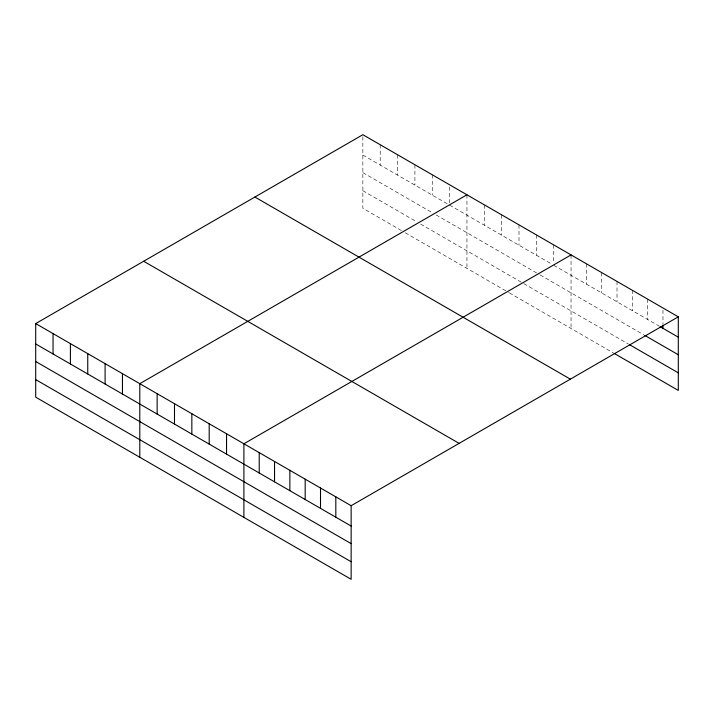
<?xml version="1.0" encoding="UTF-8"?>
<svg xmlns="http://www.w3.org/2000/svg" width="714" height="714" viewBox="0 0 714 714"><rect width="100%" height="100%" fill="white"/><g stroke="black" fill="none" stroke-linecap="round" stroke-linejoin="round"><path stroke-width="0.54" stroke-dasharray="3.57 2.68" d="M401.411 230.551L362.855 208.292L362.855 134.705M362.855 155.063L447.678 204.025M449.606 205.141L551.77 264.126M553.698 265.242L659.147 326.119M362.855 172.627L432.256 212.692M436.111 214.923L539.24 274.462M540.203 275.024L643.823 334.848M362.855 190.727L416.833 221.893M420.689 224.116L522.853 283.101M523.817 283.663L628.507 344.094M405.266 232.782L508.395 292.321M509.359 292.883L613.183 352.823M662.976 310.126L662.976 324.049M647.66 299.13L647.66 319.488M632.336 290.286L632.336 310.644M617.012 281.441L617.012 301.799M601.688 272.596L601.688 292.954M586.372 263.752L586.372 284.11M571.048 254.907L571.048 328.494M553.698 244.884L553.698 263.1M536.348 234.87L536.348 255.228M518.998 224.856L518.998 245.205M501.647 214.834L501.647 235.192M484.297 204.82L484.297 225.178M466.947 194.806L466.947 268.393M449.606 186.934L449.606 202.999M432.256 174.769L432.256 195.127M414.905 164.755L414.905 185.113M397.555 154.733L397.555 175.091M380.205 144.719L380.205 165.077"/><path stroke-width="1.07" d="M35.7 323.585L351.145 505.708L351.145 579.295L35.7 397.171L35.7 323.585L362.855 134.705L678.3 316.829L678.3 390.415L614.138 353.376M466.947 194.806L139.801 383.686L139.801 457.272M571.048 254.907L243.893 443.787L243.893 517.373M351.145 505.708L678.3 316.829M660.102 326.673L678.3 337.178M644.787 335.401L678.3 354.751M629.462 344.648L678.3 372.851M254.889 197.037L570.343 379.152M143.657 261.253L459.111 443.376M35.7 343.943L351.145 526.057M35.7 361.507L351.145 543.631M35.7 379.607L351.145 561.731M662.976 325.12L662.976 328.333M335.821 496.864L335.821 517.213M320.506 488.01L320.506 508.368M305.181 479.165L305.181 499.523M289.857 470.321L289.857 490.679M274.533 461.476L274.533 481.834M259.218 452.631L259.218 472.989M226.543 433.764L226.543 454.122M209.193 423.75L209.193 444.108M191.843 413.736L191.843 434.094M174.493 403.713L174.493 424.071M157.142 393.7L157.142 414.058M122.451 373.672L122.451 394.021M105.101 363.649L105.101 384.007M87.751 353.635L87.751 373.993M70.4 343.621L70.4 363.97M53.05 333.599L53.05 353.957"/></g></svg>
